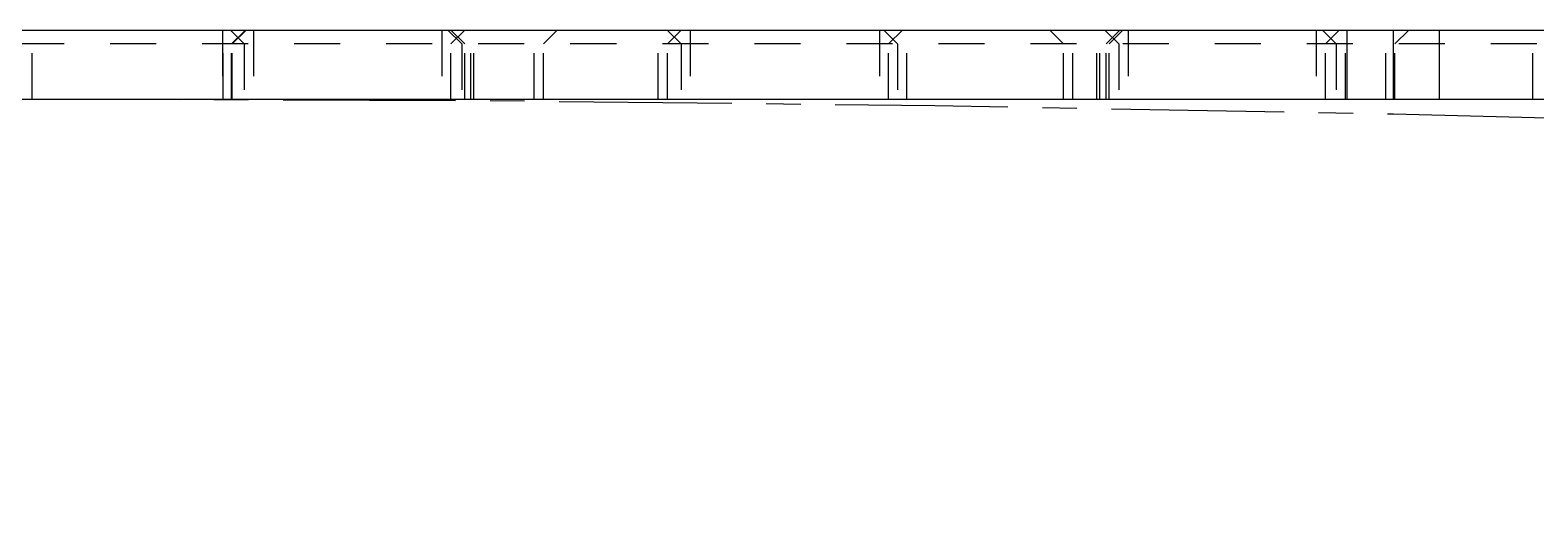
# Model space of a CAD drawing. Header units: inches. Extents: x 1246 to 1707, y -383 to -57.
# Drawn here: x 1479.05 to 1511.76, y -307.25 to -296.39 of the extents above; entities that cross this region are included whole.
import ezdxf

# ---------------------------------------------------------------- set-up
doc = ezdxf.new("R2010")
doc.units = ezdxf.units.IN
doc.header["$LTSCALE"] = 10
doc.header["$MEASUREMENT"] = 0
doc.linetypes.add('CENTER', pattern=[0.6, 0.375, -0.075, 0.075, -0.075])
doc.linetypes.add('HIDDEN', pattern=[0.2, 0.1, -0.1])
doc.layers.get('0').update_dxf_attribs({"linetype": 'CONTINUOUS'})
doc.layers.add('DEFAULT_2', color=8, linetype='HIDDEN')

msp = doc.modelspace()

# ---------------------------------------------------------------- linework, layer by layer
at = {"color": 7, "linetype": 'Continuous'}
for p, q in [((1319.631, -296.386), (1637.927, -296.386)), ((1507.662, -297.886), (1507.662, -296.386)), ((1508.662, -296.386), (1508.662, -297.886)), ((1509.662, -296.386), (1509.662, -297.886)), ((1319.631, -297.886), (1637.927, -297.886))]:
    msp.add_line(p, q, dxfattribs=at)
at = {"linetype": 'CENTER'}
msp.add_arc((1478.779, -1654.649), 1356.763, 83.263712, 96.736288, dxfattribs=at)
at = {"layer": 'DEFAULT_2', "color": 8, "linetype": 'HIDDEN'}
for p, q in [((1479.097, -297.886), (1479.097, -296.386)), ((1483.227, -296.386), (1483.227, -297.886)), ((1483.242, -297.886), (1483.242, -296.386)), ((1483.702, -296.686), (1483.402, -296.386)), ((1483.427, -296.686), (1483.727, -296.386)), ((1483.742, -296.386), (1483.442, -296.686)), ((1483.902, -296.386), (1483.902, -297.886)), ((1487.992, -296.386), (1487.992, -297.886)), ((1488.427, -296.686), (1488.127, -296.386)), ((1488.492, -296.386), (1488.192, -296.686)), ((1488.492, -296.686), (1488.192, -296.386)), ((1488.627, -297.886), (1488.627, -296.386)), ((1488.692, -297.886), (1488.692, -296.386)), ((1490.002, -297.886), (1490.002, -296.386)), ((1490.502, -296.386), (1490.202, -296.686)), ((1492.697, -297.886), (1492.697, -296.386)), ((1493.192, -296.686), (1492.892, -296.386)), ((1492.897, -296.686), (1493.197, -296.386)), ((1493.392, -296.386), (1493.392, -297.886)), ((1497.502, -296.386), (1497.502, -297.886)), ((1497.897, -296.686), (1497.597, -296.386)), ((1498.002, -296.386), (1497.702, -296.686)), ((1498.097, -297.886), (1498.097, -296.386)), ((1501.502, -296.686), (1501.202, -296.386)), ((1501.702, -297.886), (1501.702, -296.386)), ((1502.227, -297.886), (1502.227, -296.386)), ((1502.292, -297.886), (1502.292, -296.386)), ((1502.702, -296.686), (1502.402, -296.386)), ((1502.427, -296.686), (1502.727, -296.386)), ((1502.792, -296.386), (1502.492, -296.686)), ((1502.902, -296.386), (1502.902, -297.886)), ((1506.992, -296.386), (1506.992, -297.886)), ((1507.427, -296.686), (1507.127, -296.386)), ((1507.492, -296.386), (1507.192, -296.686)), ((1507.627, -297.886), (1507.627, -296.386)), ((1508.502, -297.886), (1508.502, -296.386)), ((1509.002, -296.386), (1508.702, -296.686)), ((1511.697, -297.886), (1511.697, -296.386)), ((1613.786, -296.686), (1326.897, -296.686)), ((1483.427, -297.886), (1483.427, -296.686)), ((1483.442, -297.886), (1483.442, -296.686)), ((1483.702, -296.686), (1483.702, -297.886)), ((1488.192, -297.886), (1488.192, -296.686)), ((1488.427, -296.686), (1488.427, -297.886)), ((1488.492, -297.886), (1488.492, -296.686)), ((1490.202, -297.886), (1490.202, -296.686)), ((1492.897, -297.886), (1492.897, -296.686)), ((1493.192, -296.686), (1493.192, -297.886)), ((1497.702, -297.886), (1497.702, -296.686)), ((1497.897, -296.686), (1497.897, -297.886)), ((1501.502, -297.886), (1501.502, -296.686)), ((1502.427, -297.886), (1502.427, -296.686)), ((1502.492, -297.886), (1502.492, -296.686)), ((1502.702, -296.686), (1502.702, -297.886)), ((1507.192, -297.886), (1507.192, -296.686)), ((1507.427, -296.686), (1507.427, -297.886)), ((1508.702, -297.886), (1508.702, -296.686))]:
    msp.add_line(p, q, dxfattribs=at)

doc.saveas('drawing.dxf')
